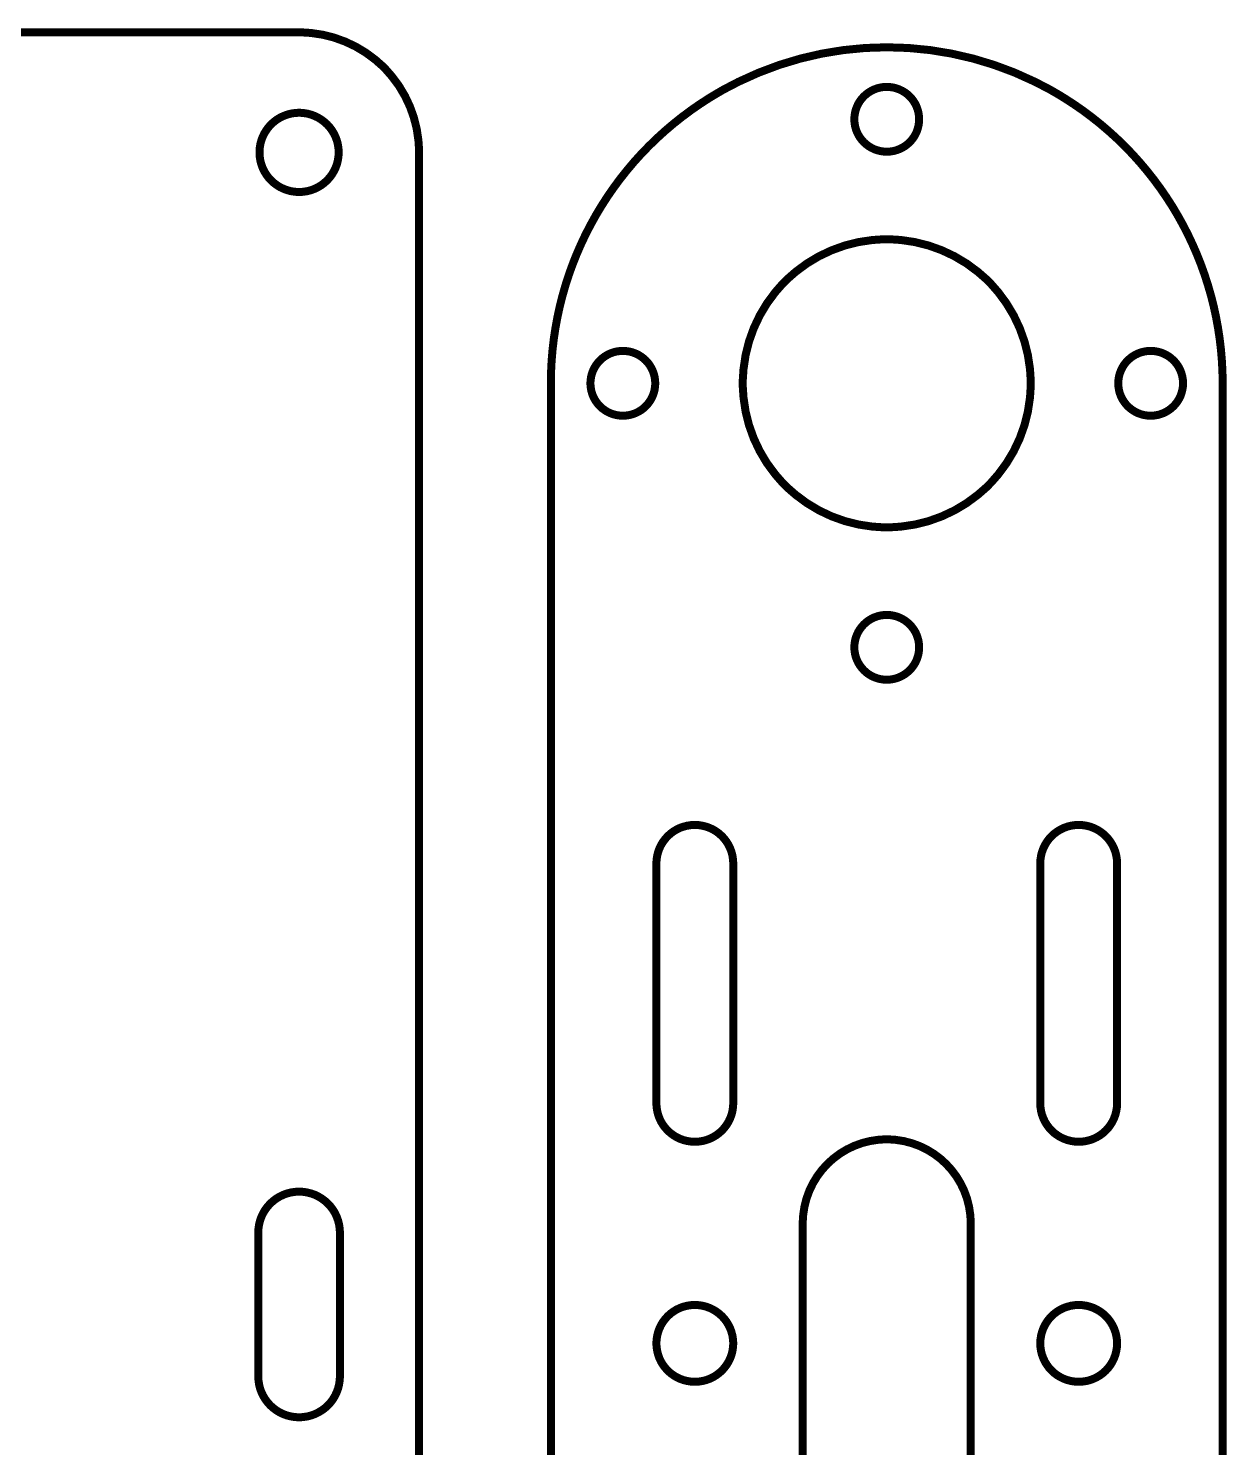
# Model space of a CAD drawing. Extents: x 0 to 218, y 0 to 111.
# Drawn here: x 103.9 to 153.8, y 51.8 to 110.9 of the extents above; entities that cross this region are included whole.
import ezdxf

# ---------------------------------------------------------------- set-up
doc = ezdxf.new("R2010")
doc.units = 0
doc.layers.get('0').update_dxf_attribs({"linetype": 'CONTINUOUS'})

msp = doc.modelspace()

# ---------------------------------------------------------------- linework, layer by layer
at = {"color": 0, "const_width": 0.33333}
for points in [[(5.16667, 110.75), (115.167, 110.75), (115.29, 110.75), (115.661, 110.726), (116.147, 110.653), (116.621, 110.534), (117.08, 110.369), (117.521, 110.161), (117.941, 109.91), (118.336, 109.618), (118.615, 109.373), (118.702, 109.286), (118.79, 109.198), (119.034, 108.919), (119.327, 108.524), (119.578, 108.104), (119.786, 107.663), (119.951, 107.204), (120.07, 106.73), (120.142, 106.244), (120.167, 105.874), (120.167, 105.75), (120.167, 35.7499)], [(125.661, 36.1289), (125.661, 96.129), (125.661, 96.246), (125.669, 96.5967), (125.692, 97.0619), (125.731, 97.5243), (125.784, 97.9835), (125.853, 98.439), (125.936, 98.8908), (126.034, 99.3386), (126.146, 99.7818), (126.272, 100.22), (126.412, 100.654), (126.566, 101.082), (126.734, 101.504), (126.915, 101.92), (127.109, 102.33), (127.317, 102.733), (127.537, 103.129), (127.77, 103.518), (128.015, 103.899), (128.273, 104.272), (128.543, 104.637), (128.825, 104.993), (129.118, 105.341), (129.423, 105.679), (129.74, 106.007), (130.068, 106.326), (130.407, 106.634), (130.756, 106.932), (131.117, 107.219), (131.488, 107.496), (131.869, 107.76), (132.26, 108.013), (132.56, 108.195), (132.661, 108.253), (132.863, 108.37), (133.485, 108.693), (134.329, 109.074), (135.191, 109.396), (136.067, 109.66), (136.955, 109.865), (137.852, 110.012), (138.755, 110.1), (139.661, 110.129), (140.567, 110.1), (141.471, 110.012), (142.367, 109.865), (143.256, 109.66), (144.132, 109.396), (144.993, 109.074), (145.837, 108.693), (146.46, 108.37), (146.661, 108.253), (146.763, 108.195), (147.063, 108.013), (147.454, 107.76), (147.835, 107.496), (148.206, 107.219), (148.567, 106.932), (148.915, 106.634), (149.254, 106.326), (149.582, 106.007), (149.899, 105.679), (150.204, 105.341), (150.497, 104.993), (150.779, 104.637), (151.05, 104.272), (151.307, 103.899), (151.553, 103.518), (151.786, 103.129), (152.006, 102.733), (152.214, 102.33), (152.407, 101.92), (152.589, 101.504), (152.756, 101.082), (152.91, 100.654), (153.05, 100.22), (153.176, 99.7818), (153.289, 99.3386), (153.386, 98.8908), (153.469, 98.439), (153.538, 97.9835), (153.592, 97.5243), (153.631, 97.0619), (153.654, 96.5967), (153.661, 96.246), (153.661, 96.129), (153.661, 36.1289)], [(143.161, 41.1289), (143.161, 61.1289), (143.161, 61.2183), (143.143, 61.4868), (143.09, 61.8343), (143.004, 62.1697), (142.886, 62.4913), (142.739, 62.7972), (142.564, 63.0858), (142.362, 63.3553), (142.136, 63.6038), (141.888, 63.8297), (141.618, 64.0313), (141.329, 64.2065), (141.024, 64.3539), (140.701, 64.4715), (140.367, 64.5578), (140.019, 64.6108), (139.751, 64.6289), (139.661, 64.6289), (139.572, 64.6289), (139.303, 64.6108), (138.956, 64.5578), (138.621, 64.4715), (138.299, 64.3539), (137.993, 64.2065), (137.704, 64.0313), (137.435, 63.8297), (137.186, 63.6038), (136.961, 63.3553), (136.759, 63.0858), (136.584, 62.7972), (136.436, 62.4913), (136.319, 62.1697), (136.232, 61.8343), (136.179, 61.4868), (136.161, 61.2183), (136.161, 61.1289), (136.161, 41.1289)]]:
    msp.add_lwpolyline(points, dxfattribs=at)
at = {"color": 0}
for points in [[(5.16667, 110.75), (115.167, 110.75), (115.29, 110.75), (115.661, 110.726), (116.147, 110.653), (116.621, 110.534), (117.08, 110.369), (117.521, 110.161), (117.941, 109.91), (118.336, 109.618), (118.615, 109.373), (118.702, 109.286), (118.79, 109.198), (119.034, 108.919), (119.327, 108.524), (119.578, 108.104), (119.786, 107.663), (119.951, 107.204), (120.07, 106.73), (120.142, 106.244), (120.167, 105.874), (120.167, 105.75), (120.167, 35.7499)], [(125.661, 36.1289), (125.661, 96.129), (125.661, 96.246), (125.669, 96.5967), (125.692, 97.0619), (125.731, 97.5243), (125.784, 97.9835), (125.853, 98.439), (125.936, 98.8908), (126.034, 99.3386), (126.146, 99.7818), (126.272, 100.22), (126.412, 100.654), (126.566, 101.082), (126.734, 101.504), (126.915, 101.92), (127.109, 102.33), (127.317, 102.733), (127.537, 103.129), (127.77, 103.518), (128.015, 103.899), (128.273, 104.272), (128.543, 104.637), (128.825, 104.993), (129.118, 105.341), (129.423, 105.679), (129.74, 106.007), (130.068, 106.326), (130.407, 106.634), (130.756, 106.932), (131.117, 107.219), (131.488, 107.496), (131.869, 107.76), (132.26, 108.013), (132.56, 108.195), (132.661, 108.253), (132.863, 108.37), (133.485, 108.693), (134.329, 109.074), (135.191, 109.396), (136.067, 109.66), (136.955, 109.865), (137.852, 110.012), (138.755, 110.1), (139.661, 110.129), (140.567, 110.1), (141.471, 110.012), (142.367, 109.865), (143.256, 109.66), (144.132, 109.396), (144.993, 109.074), (145.837, 108.693), (146.46, 108.37), (146.661, 108.253), (146.763, 108.195), (147.063, 108.013), (147.454, 107.76), (147.835, 107.496), (148.206, 107.219), (148.567, 106.932), (148.915, 106.634), (149.254, 106.326), (149.582, 106.007), (149.899, 105.679), (150.204, 105.341), (150.497, 104.993), (150.779, 104.637), (151.05, 104.272), (151.307, 103.899), (151.553, 103.518), (151.786, 103.129), (152.006, 102.733), (152.214, 102.33), (152.407, 101.92), (152.589, 101.504), (152.756, 101.082), (152.91, 100.654), (153.05, 100.22), (153.176, 99.7818), (153.289, 99.3386), (153.386, 98.8908), (153.469, 98.439), (153.538, 97.9835), (153.592, 97.5243), (153.631, 97.0619), (153.654, 96.5967), (153.661, 96.246), (153.661, 96.129), (153.661, 36.1289)], [(143.161, 41.1289), (143.161, 61.1289), (143.161, 61.2183), (143.143, 61.4868), (143.09, 61.8343), (143.004, 62.1697), (142.886, 62.4913), (142.739, 62.7972), (142.564, 63.0858), (142.362, 63.3553), (142.136, 63.6038), (141.888, 63.8297), (141.618, 64.0313), (141.329, 64.2065), (141.024, 64.3539), (140.701, 64.4715), (140.367, 64.5578), (140.019, 64.6108), (139.751, 64.6289), (139.661, 64.6289), (139.572, 64.6289), (139.303, 64.6108), (138.956, 64.5578), (138.621, 64.4715), (138.299, 64.3539), (137.993, 64.2065), (137.704, 64.0313), (137.435, 63.8297), (137.186, 63.6038), (136.961, 63.3553), (136.759, 63.0858), (136.584, 62.7972), (136.436, 62.4913), (136.319, 62.1697), (136.232, 61.8343), (136.179, 61.4868), (136.161, 61.2183), (136.161, 61.1289), (136.161, 41.1289)]]:
    msp.add_lwpolyline(points, dxfattribs=at)
at = {"color": 0, "const_width": 0.33333}
for points in [[(139.661, 108.479), (139.696, 108.479), (139.8, 108.472), (139.933, 108.452), (140.063, 108.418), (140.186, 108.373), (140.304, 108.316), (140.417, 108.248), (140.519, 108.171), (140.615, 108.084), (140.703, 107.988), (140.781, 107.884), (140.849, 107.773), (140.906, 107.654), (140.95, 107.53), (140.983, 107.401), (141.004, 107.267), (141.011, 107.163), (141.011, 107.129), (141.011, 107.094), (141.004, 106.991), (140.983, 106.857), (140.95, 106.727), (140.906, 106.603), (140.849, 106.486), (140.781, 106.374), (140.703, 106.27), (140.615, 106.174), (140.519, 106.087), (140.417, 106.01), (140.304, 105.942), (140.186, 105.885), (140.063, 105.84), (139.933, 105.806), (139.8, 105.786), (139.696, 105.779), (139.661, 105.779), (139.626, 105.779), (139.524, 105.786), (139.389, 105.806), (139.26, 105.84), (139.136, 105.885), (139.018, 105.942), (138.907, 106.01), (138.803, 106.087), (138.707, 106.174), (138.62, 106.27), (138.542, 106.374), (138.474, 106.486), (138.417, 106.603), (138.372, 106.727), (138.339, 106.857), (138.318, 106.991), (138.311, 107.094), (138.311, 107.129), (138.311, 107.163), (138.318, 107.267), (138.339, 107.401), (138.372, 107.53), (138.417, 107.654), (138.474, 107.773), (138.542, 107.884), (138.62, 107.988), (138.707, 108.084), (138.803, 108.171), (138.907, 108.248), (139.018, 108.316), (139.136, 108.373), (139.26, 108.418), (139.389, 108.452), (139.524, 108.472), (139.626, 108.479), (139.661, 108.479)], [(116.817, 105.75), (116.817, 105.708), (116.808, 105.581), (116.783, 105.418), (116.743, 105.259), (116.687, 105.108), (116.618, 104.964), (116.535, 104.828), (116.44, 104.7), (116.334, 104.583), (116.216, 104.477), (116.089, 104.382), (115.953, 104.299), (115.809, 104.23), (115.657, 104.174), (115.499, 104.133), (115.336, 104.109), (115.209, 104.1), (115.167, 104.1), (115.125, 104.1), (114.998, 104.109), (114.834, 104.133), (114.676, 104.174), (114.525, 104.23), (114.38, 104.299), (114.244, 104.382), (114.117, 104.477), (114, 104.583), (113.894, 104.7), (113.799, 104.828), (113.716, 104.964), (113.647, 105.108), (113.591, 105.259), (113.55, 105.418), (113.525, 105.581), (113.517, 105.708), (113.517, 105.75), (113.517, 105.792), (113.525, 105.919), (113.55, 106.083), (113.591, 106.241), (113.647, 106.392), (113.716, 106.537), (113.799, 106.672), (113.894, 106.8), (114, 106.917), (114.117, 107.023), (114.244, 107.118), (114.38, 107.201), (114.525, 107.27), (114.676, 107.326), (114.834, 107.367), (114.998, 107.392), (115.125, 107.4), (115.167, 107.4), (115.209, 107.4), (115.336, 107.392), (115.499, 107.367), (115.657, 107.326), (115.809, 107.27), (115.953, 107.201), (116.089, 107.118), (116.216, 107.023), (116.334, 106.917), (116.44, 106.8), (116.535, 106.672), (116.618, 106.537), (116.687, 106.392), (116.743, 106.241), (116.783, 106.083), (116.808, 105.919), (116.817, 105.792), (116.817, 105.75)], [(139.661, 102.129), (139.81, 102.129), (140.254, 102.1), (140.837, 102.013), (141.407, 101.87), (141.957, 101.672), (142.486, 101.422), (142.99, 101.121), (143.464, 100.77), (143.799, 100.476), (143.904, 100.372), (144.008, 100.267), (144.303, 99.9315), (144.653, 99.4578), (144.954, 98.9543), (145.204, 98.4251), (145.401, 97.874), (145.544, 97.305), (145.632, 96.7219), (145.661, 96.2772), (145.661, 96.129), (145.661, 95.9807), (145.632, 95.536), (145.544, 94.9529), (145.401, 94.3839), (145.204, 93.8328), (144.954, 93.3036), (144.653, 92.8001), (144.303, 92.3264), (144.008, 91.9911), (143.904, 91.8863), (143.799, 91.7815), (143.464, 91.4878), (142.99, 91.1371), (142.486, 90.8358), (141.957, 90.5857), (141.407, 90.3883), (140.837, 90.2453), (140.254, 90.1583), (139.81, 90.129), (139.661, 90.129), (139.513, 90.129), (139.068, 90.1583), (138.485, 90.2453), (137.916, 90.3883), (137.365, 90.5857), (136.836, 90.8358), (136.333, 91.1371), (135.859, 91.4878), (135.523, 91.7815), (135.419, 91.8863), (135.314, 91.9911), (135.02, 92.3264), (134.669, 92.8001), (134.368, 93.3036), (134.118, 93.8328), (133.921, 94.3839), (133.778, 94.9529), (133.691, 95.536), (133.661, 95.9807), (133.661, 96.129), (133.661, 96.2772), (133.691, 96.7219), (133.778, 97.305), (133.921, 97.874), (134.118, 98.4251), (134.368, 98.9543), (134.669, 99.4578), (135.02, 99.9315), (135.314, 100.267), (135.419, 100.372), (135.523, 100.476), (135.859, 100.77), (136.333, 101.121), (136.836, 101.422), (137.365, 101.672), (137.916, 101.87), (138.485, 102.013), (139.068, 102.1), (139.513, 102.129), (139.661, 102.129)], [(128.661, 97.4789), (128.696, 97.4789), (128.799, 97.4719), (128.933, 97.4515), (129.063, 97.4183), (129.187, 97.3729), (129.305, 97.316), (129.416, 97.2485), (129.52, 97.1707), (129.616, 97.0836), (129.703, 96.9878), (129.781, 96.8837), (129.848, 96.7725), (129.905, 96.6544), (129.951, 96.5304), (129.984, 96.4011), (130.004, 96.2671), (130.011, 96.1635), (130.011, 96.129), (130.011, 96.0944), (130.004, 95.991), (129.984, 95.8569), (129.951, 95.7275), (129.905, 95.6035), (129.848, 95.4856), (129.781, 95.3742), (129.703, 95.2703), (129.616, 95.1743), (129.52, 95.0872), (129.416, 95.0096), (129.305, 94.9419), (129.187, 94.8851), (129.063, 94.8397), (128.933, 94.8064), (128.799, 94.786), (128.696, 94.779), (128.661, 94.779), (128.627, 94.779), (128.523, 94.786), (128.389, 94.8064), (128.26, 94.8397), (128.136, 94.8851), (128.018, 94.9419), (127.907, 95.0096), (127.803, 95.0872), (127.707, 95.1743), (127.62, 95.2703), (127.542, 95.3742), (127.474, 95.4856), (127.417, 95.6035), (127.372, 95.7275), (127.339, 95.8569), (127.318, 95.991), (127.311, 96.0944), (127.311, 96.129), (127.311, 96.1635), (127.318, 96.2671), (127.339, 96.4011), (127.372, 96.5304), (127.417, 96.6544), (127.474, 96.7725), (127.542, 96.8837), (127.62, 96.9878), (127.707, 97.0836), (127.803, 97.1707), (127.907, 97.2485), (128.018, 97.316), (128.136, 97.3729), (128.26, 97.4183), (128.389, 97.4515), (128.523, 97.4719), (128.627, 97.4789), (128.661, 97.4789)], [(150.661, 97.4789), (150.696, 97.4789), (150.8, 97.4719), (150.933, 97.4515), (151.063, 97.4183), (151.186, 97.3729), (151.304, 97.316), (151.417, 97.2485), (151.519, 97.1707), (151.615, 97.0836), (151.703, 96.9878), (151.781, 96.8837), (151.849, 96.7725), (151.906, 96.6544), (151.95, 96.5304), (151.983, 96.4011), (152.004, 96.2671), (152.011, 96.1635), (152.011, 96.129), (152.011, 96.0944), (152.004, 95.991), (151.983, 95.8569), (151.95, 95.7275), (151.906, 95.6035), (151.849, 95.4856), (151.781, 95.3742), (151.703, 95.2703), (151.615, 95.1743), (151.519, 95.0872), (151.417, 95.0096), (151.304, 94.9419), (151.186, 94.8851), (151.063, 94.8397), (150.933, 94.8064), (150.8, 94.786), (150.696, 94.779), (150.661, 94.779), (150.626, 94.779), (150.524, 94.786), (150.389, 94.8064), (150.26, 94.8397), (150.136, 94.8851), (150.018, 94.9419), (149.907, 95.0096), (149.803, 95.0872), (149.707, 95.1743), (149.619, 95.2703), (149.542, 95.3742), (149.474, 95.4856), (149.418, 95.6035), (149.372, 95.7275), (149.339, 95.8569), (149.318, 95.991), (149.311, 96.0944), (149.311, 96.129), (149.311, 96.1635), (149.318, 96.2671), (149.339, 96.4011), (149.372, 96.5304), (149.418, 96.6544), (149.474, 96.7725), (149.542, 96.8837), (149.619, 96.9878), (149.707, 97.0836), (149.803, 97.1707), (149.907, 97.2485), (150.018, 97.316), (150.136, 97.3729), (150.26, 97.4183), (150.389, 97.4515), (150.524, 97.4719), (150.626, 97.4789), (150.661, 97.4789)], [(139.661, 86.4789), (139.696, 86.4789), (139.8, 86.4719), (139.933, 86.4515), (140.063, 86.4183), (140.186, 86.3729), (140.304, 86.316), (140.417, 86.2485), (140.519, 86.1707), (140.615, 86.0836), (140.703, 85.9876), (140.781, 85.8837), (140.849, 85.7725), (140.906, 85.6544), (140.95, 85.5304), (140.983, 85.4011), (141.004, 85.2671), (141.011, 85.1635), (141.011, 85.129), (141.011, 85.0944), (141.004, 84.991), (140.983, 84.8569), (140.95, 84.7275), (140.906, 84.6035), (140.849, 84.4854), (140.781, 84.3742), (140.703, 84.2703), (140.615, 84.1743), (140.519, 84.0872), (140.417, 84.0094), (140.304, 83.9419), (140.186, 83.885), (140.063, 83.8396), (139.933, 83.8064), (139.8, 83.786), (139.696, 83.7789), (139.661, 83.7789), (139.626, 83.7789), (139.524, 83.786), (139.389, 83.8064), (139.26, 83.8396), (139.136, 83.885), (139.018, 83.9419), (138.907, 84.0094), (138.803, 84.0872), (138.707, 84.1743), (138.62, 84.2703), (138.542, 84.3742), (138.474, 84.4854), (138.417, 84.6035), (138.372, 84.7275), (138.339, 84.8569), (138.318, 84.991), (138.311, 85.0944), (138.311, 85.129), (138.311, 85.1635), (138.318, 85.2671), (138.339, 85.4011), (138.372, 85.5304), (138.417, 85.6544), (138.474, 85.7725), (138.542, 85.8837), (138.62, 85.9876), (138.707, 86.0836), (138.803, 86.1707), (138.907, 86.2485), (139.018, 86.316), (139.136, 86.3729), (139.26, 86.4183), (139.389, 86.4515), (139.524, 86.4719), (139.626, 86.4789), (139.661, 86.4789)], [(133.261, 76.1289), (133.261, 76.1699), (133.253, 76.2925), (133.229, 76.4514), (133.189, 76.6047), (133.136, 76.7518), (133.068, 76.8917), (132.988, 77.0236), (132.896, 77.1467), (132.793, 77.2603), (132.679, 77.3636), (132.556, 77.4557), (132.424, 77.5358), (132.284, 77.6032), (132.137, 77.6571), (131.984, 77.6964), (131.825, 77.7207), (131.702, 77.7289), (131.661, 77.7289), (131.62, 77.7289), (131.498, 77.7207), (131.339, 77.6964), (131.185, 77.6571), (131.038, 77.6032), (130.899, 77.5358), (130.767, 77.4557), (130.643, 77.3636), (130.53, 77.2603), (130.427, 77.1467), (130.334, 77.0236), (130.254, 76.8917), (130.187, 76.7518), (130.133, 76.6047), (130.094, 76.4514), (130.069, 76.2925), (130.061, 76.1699), (130.061, 76.1289), (130.061, 66.1289), (130.061, 66.0881), (130.069, 65.9653), (130.094, 65.8065), (130.133, 65.6532), (130.187, 65.5061), (130.254, 65.3664), (130.334, 65.2344), (130.427, 65.1112), (130.53, 64.9975), (130.643, 64.8943), (130.767, 64.8022), (130.899, 64.7221), (131.038, 64.6547), (131.185, 64.6008), (131.339, 64.5615), (131.498, 64.5372), (131.62, 64.5289), (131.661, 64.5289), (131.702, 64.5289), (131.825, 64.5372), (131.984, 64.5615), (132.137, 64.6008), (132.284, 64.6547), (132.424, 64.7221), (132.556, 64.8022), (132.679, 64.8943), (132.793, 64.9975), (132.896, 65.1112), (132.988, 65.2344), (133.068, 65.3664), (133.136, 65.5061), (133.189, 65.6532), (133.229, 65.8065), (133.253, 65.9653), (133.261, 66.0881), (133.261, 66.1289), (133.261, 76.1289)], [(149.261, 76.1289), (149.261, 76.1699), (149.253, 76.2925), (149.229, 76.4514), (149.189, 76.6047), (149.136, 76.7518), (149.068, 76.8917), (148.987, 77.0236), (148.896, 77.1467), (148.793, 77.2603), (148.679, 77.3636), (148.556, 77.4557), (148.424, 77.5358), (148.285, 77.6032), (148.138, 77.6571), (147.983, 77.6964), (147.825, 77.7207), (147.703, 77.7289), (147.661, 77.7289), (147.621, 77.7289), (147.497, 77.7207), (147.339, 77.6964), (147.186, 77.6571), (147.039, 77.6032), (146.899, 77.5358), (146.767, 77.4557), (146.643, 77.3636), (146.531, 77.2603), (146.426, 77.1467), (146.335, 77.0236), (146.254, 76.8917), (146.188, 76.7518), (146.133, 76.6047), (146.094, 76.4514), (146.069, 76.2925), (146.061, 76.1699), (146.061, 76.1289), (146.061, 66.1289), (146.061, 66.0881), (146.069, 65.9653), (146.094, 65.8065), (146.133, 65.6532), (146.188, 65.5061), (146.254, 65.3664), (146.335, 65.2344), (146.426, 65.1112), (146.531, 64.9975), (146.643, 64.8943), (146.767, 64.8022), (146.899, 64.7221), (147.039, 64.6547), (147.186, 64.6008), (147.339, 64.5615), (147.497, 64.5372), (147.621, 64.5289), (147.661, 64.5289), (147.703, 64.5289), (147.825, 64.5372), (147.983, 64.5615), (148.138, 64.6008), (148.285, 64.6547), (148.424, 64.7221), (148.556, 64.8022), (148.679, 64.8943), (148.793, 64.9975), (148.896, 65.1112), (148.987, 65.2344), (149.068, 65.3664), (149.136, 65.5061), (149.189, 65.6532), (149.229, 65.8065), (149.253, 65.9653), (149.261, 66.0881), (149.261, 66.1289), (149.261, 76.1289)], [(116.867, 60.75), (116.867, 60.7935), (116.858, 60.9237), (116.832, 61.0925), (116.79, 61.2554), (116.733, 61.4117), (116.662, 61.5603), (116.577, 61.7004), (116.479, 61.8314), (116.369, 61.9521), (116.248, 62.0618), (116.117, 62.1596), (115.977, 62.2449), (115.829, 62.3164), (115.672, 62.3735), (115.509, 62.4154), (115.341, 62.4413), (115.21, 62.4499), (115.167, 62.4499), (115.123, 62.4499), (114.993, 62.4413), (114.824, 62.4154), (114.661, 62.3735), (114.505, 62.3164), (114.357, 62.2449), (114.216, 62.1596), (114.085, 62.0618), (113.965, 61.9521), (113.855, 61.8314), (113.757, 61.7004), (113.672, 61.5603), (113.6, 61.4117), (113.543, 61.2554), (113.501, 61.0925), (113.476, 60.9237), (113.467, 60.7935), (113.467, 60.75), (113.467, 54.7499), (113.467, 54.7065), (113.476, 54.5761), (113.501, 54.4074), (113.543, 54.2444), (113.6, 54.0882), (113.672, 53.9396), (113.757, 53.7994), (113.855, 53.6686), (113.965, 53.5479), (114.085, 53.4382), (114.216, 53.3403), (114.357, 53.2551), (114.505, 53.1835), (114.661, 53.1264), (114.824, 53.0844), (114.993, 53.0588), (115.123, 53.0499), (115.167, 53.0499), (115.21, 53.0499), (115.341, 53.0588), (115.509, 53.0844), (115.672, 53.1264), (115.829, 53.1835), (115.977, 53.2551), (116.117, 53.3403), (116.248, 53.4382), (116.369, 53.5479), (116.479, 53.6686), (116.577, 53.7994), (116.662, 53.9396), (116.733, 54.0882), (116.79, 54.2444), (116.832, 54.4074), (116.858, 54.5761), (116.867, 54.7065), (116.867, 54.7499), (116.867, 60.75)], [(131.661, 57.7289), (131.702, 57.7289), (131.825, 57.7207), (131.984, 57.6964), (132.137, 57.6569), (132.284, 57.6032), (132.424, 57.5358), (132.556, 57.4557), (132.679, 57.3636), (132.793, 57.2603), (132.896, 57.1467), (132.988, 57.0235), (133.068, 56.8915), (133.136, 56.7518), (133.189, 56.6047), (133.229, 56.4514), (133.253, 56.2925), (133.261, 56.1699), (133.261, 56.1289), (133.261, 56.0881), (133.253, 55.9653), (133.229, 55.8065), (133.189, 55.6532), (133.136, 55.5061), (133.068, 55.3663), (132.988, 55.2344), (132.896, 55.1111), (132.793, 54.9975), (132.679, 54.8943), (132.556, 54.8022), (132.424, 54.7221), (132.284, 54.6547), (132.137, 54.6008), (131.984, 54.5615), (131.825, 54.5372), (131.702, 54.5289), (131.661, 54.5289), (131.62, 54.5289), (131.498, 54.5372), (131.339, 54.5615), (131.185, 54.6008), (131.038, 54.6547), (130.899, 54.7221), (130.767, 54.8022), (130.643, 54.8943), (130.53, 54.9975), (130.427, 55.1111), (130.334, 55.2344), (130.254, 55.3663), (130.187, 55.5061), (130.133, 55.6532), (130.094, 55.8065), (130.069, 55.9653), (130.061, 56.0881), (130.061, 56.1289), (130.061, 56.1699), (130.069, 56.2925), (130.094, 56.4514), (130.133, 56.6047), (130.187, 56.7518), (130.254, 56.8915), (130.334, 57.0235), (130.427, 57.1467), (130.53, 57.2603), (130.643, 57.3636), (130.767, 57.4557), (130.899, 57.5358), (131.038, 57.6032), (131.185, 57.6569), (131.339, 57.6964), (131.498, 57.7207), (131.62, 57.7289), (131.661, 57.7289)], [(147.661, 57.7289), (147.703, 57.7289), (147.825, 57.7207), (147.983, 57.6964), (148.138, 57.6569), (148.285, 57.6032), (148.424, 57.5358), (148.556, 57.4557), (148.679, 57.3636), (148.793, 57.2603), (148.896, 57.1467), (148.987, 57.0235), (149.068, 56.8915), (149.136, 56.7518), (149.189, 56.6047), (149.229, 56.4514), (149.253, 56.2925), (149.261, 56.1699), (149.261, 56.1289), (149.261, 56.0881), (149.253, 55.9653), (149.229, 55.8065), (149.189, 55.6532), (149.136, 55.5061), (149.068, 55.3663), (148.987, 55.2344), (148.896, 55.1111), (148.793, 54.9975), (148.679, 54.8943), (148.556, 54.8022), (148.424, 54.7221), (148.285, 54.6547), (148.138, 54.6008), (147.983, 54.5615), (147.825, 54.5372), (147.703, 54.5289), (147.661, 54.5289), (147.621, 54.5289), (147.497, 54.5372), (147.339, 54.5615), (147.186, 54.6008), (147.039, 54.6547), (146.899, 54.7221), (146.767, 54.8022), (146.643, 54.8943), (146.531, 54.9975), (146.426, 55.1111), (146.335, 55.2344), (146.254, 55.3663), (146.188, 55.5061), (146.133, 55.6532), (146.094, 55.8065), (146.069, 55.9653), (146.061, 56.0881), (146.061, 56.1289), (146.061, 56.1699), (146.069, 56.2925), (146.094, 56.4514), (146.133, 56.6047), (146.188, 56.7518), (146.254, 56.8915), (146.335, 57.0235), (146.426, 57.1467), (146.531, 57.2603), (146.643, 57.3636), (146.767, 57.4557), (146.899, 57.5358), (147.039, 57.6032), (147.186, 57.6569), (147.339, 57.6964), (147.497, 57.7207), (147.621, 57.7289), (147.661, 57.7289)]]:
    msp.add_lwpolyline(points, close=True, dxfattribs=at)
at = {"color": 0}
for points in [[(139.661, 108.479), (139.696, 108.479), (139.8, 108.472), (139.933, 108.452), (140.063, 108.418), (140.186, 108.373), (140.304, 108.316), (140.417, 108.248), (140.519, 108.171), (140.615, 108.084), (140.703, 107.988), (140.781, 107.884), (140.849, 107.773), (140.906, 107.654), (140.95, 107.53), (140.983, 107.401), (141.004, 107.267), (141.011, 107.163), (141.011, 107.129), (141.011, 107.094), (141.004, 106.991), (140.983, 106.857), (140.95, 106.727), (140.906, 106.603), (140.849, 106.486), (140.781, 106.374), (140.703, 106.27), (140.615, 106.174), (140.519, 106.087), (140.417, 106.01), (140.304, 105.942), (140.186, 105.885), (140.063, 105.84), (139.933, 105.806), (139.8, 105.786), (139.696, 105.779), (139.661, 105.779), (139.626, 105.779), (139.524, 105.786), (139.389, 105.806), (139.26, 105.84), (139.136, 105.885), (139.018, 105.942), (138.907, 106.01), (138.803, 106.087), (138.707, 106.174), (138.62, 106.27), (138.542, 106.374), (138.474, 106.486), (138.417, 106.603), (138.372, 106.727), (138.339, 106.857), (138.318, 106.991), (138.311, 107.094), (138.311, 107.129), (138.311, 107.163), (138.318, 107.267), (138.339, 107.401), (138.372, 107.53), (138.417, 107.654), (138.474, 107.773), (138.542, 107.884), (138.62, 107.988), (138.707, 108.084), (138.803, 108.171), (138.907, 108.248), (139.018, 108.316), (139.136, 108.373), (139.26, 108.418), (139.389, 108.452), (139.524, 108.472), (139.626, 108.479), (139.661, 108.479)], [(116.817, 105.75), (116.817, 105.708), (116.808, 105.581), (116.783, 105.418), (116.743, 105.259), (116.687, 105.108), (116.618, 104.964), (116.535, 104.828), (116.44, 104.7), (116.334, 104.583), (116.216, 104.477), (116.089, 104.382), (115.953, 104.299), (115.809, 104.23), (115.657, 104.174), (115.499, 104.133), (115.336, 104.109), (115.209, 104.1), (115.167, 104.1), (115.125, 104.1), (114.998, 104.109), (114.834, 104.133), (114.676, 104.174), (114.525, 104.23), (114.38, 104.299), (114.244, 104.382), (114.117, 104.477), (114, 104.583), (113.894, 104.7), (113.799, 104.828), (113.716, 104.964), (113.647, 105.108), (113.591, 105.259), (113.55, 105.418), (113.525, 105.581), (113.517, 105.708), (113.517, 105.75), (113.517, 105.792), (113.525, 105.919), (113.55, 106.083), (113.591, 106.241), (113.647, 106.392), (113.716, 106.537), (113.799, 106.672), (113.894, 106.8), (114, 106.917), (114.117, 107.023), (114.244, 107.118), (114.38, 107.201), (114.525, 107.27), (114.676, 107.326), (114.834, 107.367), (114.998, 107.392), (115.125, 107.4), (115.167, 107.4), (115.209, 107.4), (115.336, 107.392), (115.499, 107.367), (115.657, 107.326), (115.809, 107.27), (115.953, 107.201), (116.089, 107.118), (116.216, 107.023), (116.334, 106.917), (116.44, 106.8), (116.535, 106.672), (116.618, 106.537), (116.687, 106.392), (116.743, 106.241), (116.783, 106.083), (116.808, 105.919), (116.817, 105.792), (116.817, 105.75)], [(139.661, 102.129), (139.81, 102.129), (140.254, 102.1), (140.837, 102.013), (141.407, 101.87), (141.957, 101.672), (142.486, 101.422), (142.99, 101.121), (143.464, 100.77), (143.799, 100.476), (143.904, 100.372), (144.008, 100.267), (144.303, 99.9315), (144.653, 99.4578), (144.954, 98.9543), (145.204, 98.4251), (145.401, 97.874), (145.544, 97.305), (145.632, 96.7219), (145.661, 96.2772), (145.661, 96.129), (145.661, 95.9807), (145.632, 95.536), (145.544, 94.9529), (145.401, 94.3839), (145.204, 93.8328), (144.954, 93.3036), (144.653, 92.8001), (144.303, 92.3264), (144.008, 91.9911), (143.904, 91.8863), (143.799, 91.7815), (143.464, 91.4878), (142.99, 91.1371), (142.486, 90.8358), (141.957, 90.5857), (141.407, 90.3883), (140.837, 90.2453), (140.254, 90.1583), (139.81, 90.129), (139.661, 90.129), (139.513, 90.129), (139.068, 90.1583), (138.485, 90.2453), (137.916, 90.3883), (137.365, 90.5857), (136.836, 90.8358), (136.333, 91.1371), (135.859, 91.4878), (135.523, 91.7815), (135.419, 91.8863), (135.314, 91.9911), (135.02, 92.3264), (134.669, 92.8001), (134.368, 93.3036), (134.118, 93.8328), (133.921, 94.3839), (133.778, 94.9529), (133.691, 95.536), (133.661, 95.9807), (133.661, 96.129), (133.661, 96.2772), (133.691, 96.7219), (133.778, 97.305), (133.921, 97.874), (134.118, 98.4251), (134.368, 98.9543), (134.669, 99.4578), (135.02, 99.9315), (135.314, 100.267), (135.419, 100.372), (135.523, 100.476), (135.859, 100.77), (136.333, 101.121), (136.836, 101.422), (137.365, 101.672), (137.916, 101.87), (138.485, 102.013), (139.068, 102.1), (139.513, 102.129), (139.661, 102.129)], [(128.661, 97.4789), (128.696, 97.4789), (128.799, 97.4719), (128.933, 97.4515), (129.063, 97.4183), (129.187, 97.3729), (129.305, 97.316), (129.416, 97.2485), (129.52, 97.1707), (129.616, 97.0836), (129.703, 96.9878), (129.781, 96.8837), (129.848, 96.7725), (129.905, 96.6544), (129.951, 96.5304), (129.984, 96.4011), (130.004, 96.2671), (130.011, 96.1635), (130.011, 96.129), (130.011, 96.0944), (130.004, 95.991), (129.984, 95.8569), (129.951, 95.7275), (129.905, 95.6035), (129.848, 95.4856), (129.781, 95.3742), (129.703, 95.2703), (129.616, 95.1743), (129.52, 95.0872), (129.416, 95.0096), (129.305, 94.9419), (129.187, 94.8851), (129.063, 94.8397), (128.933, 94.8064), (128.799, 94.786), (128.696, 94.779), (128.661, 94.779), (128.627, 94.779), (128.523, 94.786), (128.389, 94.8064), (128.26, 94.8397), (128.136, 94.8851), (128.018, 94.9419), (127.907, 95.0096), (127.803, 95.0872), (127.707, 95.1743), (127.62, 95.2703), (127.542, 95.3742), (127.474, 95.4856), (127.417, 95.6035), (127.372, 95.7275), (127.339, 95.8569), (127.318, 95.991), (127.311, 96.0944), (127.311, 96.129), (127.311, 96.1635), (127.318, 96.2671), (127.339, 96.4011), (127.372, 96.5304), (127.417, 96.6544), (127.474, 96.7725), (127.542, 96.8837), (127.62, 96.9878), (127.707, 97.0836), (127.803, 97.1707), (127.907, 97.2485), (128.018, 97.316), (128.136, 97.3729), (128.26, 97.4183), (128.389, 97.4515), (128.523, 97.4719), (128.627, 97.4789), (128.661, 97.4789)], [(150.661, 97.4789), (150.696, 97.4789), (150.8, 97.4719), (150.933, 97.4515), (151.063, 97.4183), (151.186, 97.3729), (151.304, 97.316), (151.417, 97.2485), (151.519, 97.1707), (151.615, 97.0836), (151.703, 96.9878), (151.781, 96.8837), (151.849, 96.7725), (151.906, 96.6544), (151.95, 96.5304), (151.983, 96.4011), (152.004, 96.2671), (152.011, 96.1635), (152.011, 96.129), (152.011, 96.0944), (152.004, 95.991), (151.983, 95.8569), (151.95, 95.7275), (151.906, 95.6035), (151.849, 95.4856), (151.781, 95.3742), (151.703, 95.2703), (151.615, 95.1743), (151.519, 95.0872), (151.417, 95.0096), (151.304, 94.9419), (151.186, 94.8851), (151.063, 94.8397), (150.933, 94.8064), (150.8, 94.786), (150.696, 94.779), (150.661, 94.779), (150.626, 94.779), (150.524, 94.786), (150.389, 94.8064), (150.26, 94.8397), (150.136, 94.8851), (150.018, 94.9419), (149.907, 95.0096), (149.803, 95.0872), (149.707, 95.1743), (149.619, 95.2703), (149.542, 95.3742), (149.474, 95.4856), (149.418, 95.6035), (149.372, 95.7275), (149.339, 95.8569), (149.318, 95.991), (149.311, 96.0944), (149.311, 96.129), (149.311, 96.1635), (149.318, 96.2671), (149.339, 96.4011), (149.372, 96.5304), (149.418, 96.6544), (149.474, 96.7725), (149.542, 96.8837), (149.619, 96.9878), (149.707, 97.0836), (149.803, 97.1707), (149.907, 97.2485), (150.018, 97.316), (150.136, 97.3729), (150.26, 97.4183), (150.389, 97.4515), (150.524, 97.4719), (150.626, 97.4789), (150.661, 97.4789)], [(139.661, 86.4789), (139.696, 86.4789), (139.8, 86.4719), (139.933, 86.4515), (140.063, 86.4183), (140.186, 86.3729), (140.304, 86.316), (140.417, 86.2485), (140.519, 86.1707), (140.615, 86.0836), (140.703, 85.9876), (140.781, 85.8837), (140.849, 85.7725), (140.906, 85.6544), (140.95, 85.5304), (140.983, 85.4011), (141.004, 85.2671), (141.011, 85.1635), (141.011, 85.129), (141.011, 85.0944), (141.004, 84.991), (140.983, 84.8569), (140.95, 84.7275), (140.906, 84.6035), (140.849, 84.4854), (140.781, 84.3742), (140.703, 84.2703), (140.615, 84.1743), (140.519, 84.0872), (140.417, 84.0094), (140.304, 83.9419), (140.186, 83.885), (140.063, 83.8396), (139.933, 83.8064), (139.8, 83.786), (139.696, 83.7789), (139.661, 83.7789), (139.626, 83.7789), (139.524, 83.786), (139.389, 83.8064), (139.26, 83.8396), (139.136, 83.885), (139.018, 83.9419), (138.907, 84.0094), (138.803, 84.0872), (138.707, 84.1743), (138.62, 84.2703), (138.542, 84.3742), (138.474, 84.4854), (138.417, 84.6035), (138.372, 84.7275), (138.339, 84.8569), (138.318, 84.991), (138.311, 85.0944), (138.311, 85.129), (138.311, 85.1635), (138.318, 85.2671), (138.339, 85.4011), (138.372, 85.5304), (138.417, 85.6544), (138.474, 85.7725), (138.542, 85.8837), (138.62, 85.9876), (138.707, 86.0836), (138.803, 86.1707), (138.907, 86.2485), (139.018, 86.316), (139.136, 86.3729), (139.26, 86.4183), (139.389, 86.4515), (139.524, 86.4719), (139.626, 86.4789), (139.661, 86.4789)], [(133.261, 76.1289), (133.261, 76.1699), (133.253, 76.2925), (133.229, 76.4514), (133.189, 76.6047), (133.136, 76.7518), (133.068, 76.8917), (132.988, 77.0236), (132.896, 77.1467), (132.793, 77.2603), (132.679, 77.3636), (132.556, 77.4557), (132.424, 77.5358), (132.284, 77.6032), (132.137, 77.6571), (131.984, 77.6964), (131.825, 77.7207), (131.702, 77.7289), (131.661, 77.7289), (131.62, 77.7289), (131.498, 77.7207), (131.339, 77.6964), (131.185, 77.6571), (131.038, 77.6032), (130.899, 77.5358), (130.767, 77.4557), (130.643, 77.3636), (130.53, 77.2603), (130.427, 77.1467), (130.334, 77.0236), (130.254, 76.8917), (130.187, 76.7518), (130.133, 76.6047), (130.094, 76.4514), (130.069, 76.2925), (130.061, 76.1699), (130.061, 76.1289), (130.061, 66.1289), (130.061, 66.0881), (130.069, 65.9653), (130.094, 65.8065), (130.133, 65.6532), (130.187, 65.5061), (130.254, 65.3664), (130.334, 65.2344), (130.427, 65.1112), (130.53, 64.9975), (130.643, 64.8943), (130.767, 64.8022), (130.899, 64.7221), (131.038, 64.6547), (131.185, 64.6008), (131.339, 64.5615), (131.498, 64.5372), (131.62, 64.5289), (131.661, 64.5289), (131.702, 64.5289), (131.825, 64.5372), (131.984, 64.5615), (132.137, 64.6008), (132.284, 64.6547), (132.424, 64.7221), (132.556, 64.8022), (132.679, 64.8943), (132.793, 64.9975), (132.896, 65.1112), (132.988, 65.2344), (133.068, 65.3664), (133.136, 65.5061), (133.189, 65.6532), (133.229, 65.8065), (133.253, 65.9653), (133.261, 66.0881), (133.261, 66.1289), (133.261, 76.1289)], [(149.261, 76.1289), (149.261, 76.1699), (149.253, 76.2925), (149.229, 76.4514), (149.189, 76.6047), (149.136, 76.7518), (149.068, 76.8917), (148.987, 77.0236), (148.896, 77.1467), (148.793, 77.2603), (148.679, 77.3636), (148.556, 77.4557), (148.424, 77.5358), (148.285, 77.6032), (148.138, 77.6571), (147.983, 77.6964), (147.825, 77.7207), (147.703, 77.7289), (147.661, 77.7289), (147.621, 77.7289), (147.497, 77.7207), (147.339, 77.6964), (147.186, 77.6571), (147.039, 77.6032), (146.899, 77.5358), (146.767, 77.4557), (146.643, 77.3636), (146.531, 77.2603), (146.426, 77.1467), (146.335, 77.0236), (146.254, 76.8917), (146.188, 76.7518), (146.133, 76.6047), (146.094, 76.4514), (146.069, 76.2925), (146.061, 76.1699), (146.061, 76.1289), (146.061, 66.1289), (146.061, 66.0881), (146.069, 65.9653), (146.094, 65.8065), (146.133, 65.6532), (146.188, 65.5061), (146.254, 65.3664), (146.335, 65.2344), (146.426, 65.1112), (146.531, 64.9975), (146.643, 64.8943), (146.767, 64.8022), (146.899, 64.7221), (147.039, 64.6547), (147.186, 64.6008), (147.339, 64.5615), (147.497, 64.5372), (147.621, 64.5289), (147.661, 64.5289), (147.703, 64.5289), (147.825, 64.5372), (147.983, 64.5615), (148.138, 64.6008), (148.285, 64.6547), (148.424, 64.7221), (148.556, 64.8022), (148.679, 64.8943), (148.793, 64.9975), (148.896, 65.1112), (148.987, 65.2344), (149.068, 65.3664), (149.136, 65.5061), (149.189, 65.6532), (149.229, 65.8065), (149.253, 65.9653), (149.261, 66.0881), (149.261, 66.1289), (149.261, 76.1289)], [(116.867, 60.75), (116.867, 60.7935), (116.858, 60.9237), (116.832, 61.0925), (116.79, 61.2554), (116.733, 61.4117), (116.662, 61.5603), (116.577, 61.7004), (116.479, 61.8314), (116.369, 61.9521), (116.248, 62.0618), (116.117, 62.1596), (115.977, 62.2449), (115.829, 62.3164), (115.672, 62.3735), (115.509, 62.4154), (115.341, 62.4413), (115.21, 62.4499), (115.167, 62.4499), (115.123, 62.4499), (114.993, 62.4413), (114.824, 62.4154), (114.661, 62.3735), (114.505, 62.3164), (114.357, 62.2449), (114.216, 62.1596), (114.085, 62.0618), (113.965, 61.9521), (113.855, 61.8314), (113.757, 61.7004), (113.672, 61.5603), (113.6, 61.4117), (113.543, 61.2554), (113.501, 61.0925), (113.476, 60.9237), (113.467, 60.7935), (113.467, 60.75), (113.467, 54.7499), (113.467, 54.7065), (113.476, 54.5761), (113.501, 54.4074), (113.543, 54.2444), (113.6, 54.0882), (113.672, 53.9396), (113.757, 53.7994), (113.855, 53.6686), (113.965, 53.5479), (114.085, 53.4382), (114.216, 53.3403), (114.357, 53.2551), (114.505, 53.1835), (114.661, 53.1264), (114.824, 53.0844), (114.993, 53.0588), (115.123, 53.0499), (115.167, 53.0499), (115.21, 53.0499), (115.341, 53.0588), (115.509, 53.0844), (115.672, 53.1264), (115.829, 53.1835), (115.977, 53.2551), (116.117, 53.3403), (116.248, 53.4382), (116.369, 53.5479), (116.479, 53.6686), (116.577, 53.7994), (116.662, 53.9396), (116.733, 54.0882), (116.79, 54.2444), (116.832, 54.4074), (116.858, 54.5761), (116.867, 54.7065), (116.867, 54.7499), (116.867, 60.75)], [(131.661, 57.7289), (131.702, 57.7289), (131.825, 57.7207), (131.984, 57.6964), (132.137, 57.6569), (132.284, 57.6032), (132.424, 57.5358), (132.556, 57.4557), (132.679, 57.3636), (132.793, 57.2603), (132.896, 57.1467), (132.988, 57.0235), (133.068, 56.8915), (133.136, 56.7518), (133.189, 56.6047), (133.229, 56.4514), (133.253, 56.2925), (133.261, 56.1699), (133.261, 56.1289), (133.261, 56.0881), (133.253, 55.9653), (133.229, 55.8065), (133.189, 55.6532), (133.136, 55.5061), (133.068, 55.3663), (132.988, 55.2344), (132.896, 55.1111), (132.793, 54.9975), (132.679, 54.8943), (132.556, 54.8022), (132.424, 54.7221), (132.284, 54.6547), (132.137, 54.6008), (131.984, 54.5615), (131.825, 54.5372), (131.702, 54.5289), (131.661, 54.5289), (131.62, 54.5289), (131.498, 54.5372), (131.339, 54.5615), (131.185, 54.6008), (131.038, 54.6547), (130.899, 54.7221), (130.767, 54.8022), (130.643, 54.8943), (130.53, 54.9975), (130.427, 55.1111), (130.334, 55.2344), (130.254, 55.3663), (130.187, 55.5061), (130.133, 55.6532), (130.094, 55.8065), (130.069, 55.9653), (130.061, 56.0881), (130.061, 56.1289), (130.061, 56.1699), (130.069, 56.2925), (130.094, 56.4514), (130.133, 56.6047), (130.187, 56.7518), (130.254, 56.8915), (130.334, 57.0235), (130.427, 57.1467), (130.53, 57.2603), (130.643, 57.3636), (130.767, 57.4557), (130.899, 57.5358), (131.038, 57.6032), (131.185, 57.6569), (131.339, 57.6964), (131.498, 57.7207), (131.62, 57.7289), (131.661, 57.7289)], [(147.661, 57.7289), (147.703, 57.7289), (147.825, 57.7207), (147.983, 57.6964), (148.138, 57.6569), (148.285, 57.6032), (148.424, 57.5358), (148.556, 57.4557), (148.679, 57.3636), (148.793, 57.2603), (148.896, 57.1467), (148.987, 57.0235), (149.068, 56.8915), (149.136, 56.7518), (149.189, 56.6047), (149.229, 56.4514), (149.253, 56.2925), (149.261, 56.1699), (149.261, 56.1289), (149.261, 56.0881), (149.253, 55.9653), (149.229, 55.8065), (149.189, 55.6532), (149.136, 55.5061), (149.068, 55.3663), (148.987, 55.2344), (148.896, 55.1111), (148.793, 54.9975), (148.679, 54.8943), (148.556, 54.8022), (148.424, 54.7221), (148.285, 54.6547), (148.138, 54.6008), (147.983, 54.5615), (147.825, 54.5372), (147.703, 54.5289), (147.661, 54.5289), (147.621, 54.5289), (147.497, 54.5372), (147.339, 54.5615), (147.186, 54.6008), (147.039, 54.6547), (146.899, 54.7221), (146.767, 54.8022), (146.643, 54.8943), (146.531, 54.9975), (146.426, 55.1111), (146.335, 55.2344), (146.254, 55.3663), (146.188, 55.5061), (146.133, 55.6532), (146.094, 55.8065), (146.069, 55.9653), (146.061, 56.0881), (146.061, 56.1289), (146.061, 56.1699), (146.069, 56.2925), (146.094, 56.4514), (146.133, 56.6047), (146.188, 56.7518), (146.254, 56.8915), (146.335, 57.0235), (146.426, 57.1467), (146.531, 57.2603), (146.643, 57.3636), (146.767, 57.4557), (146.899, 57.5358), (147.039, 57.6032), (147.186, 57.6569), (147.339, 57.6964), (147.497, 57.7207), (147.621, 57.7289), (147.661, 57.7289)]]:
    msp.add_lwpolyline(points, close=True, dxfattribs=at)

doc.saveas('drawing.dxf')
